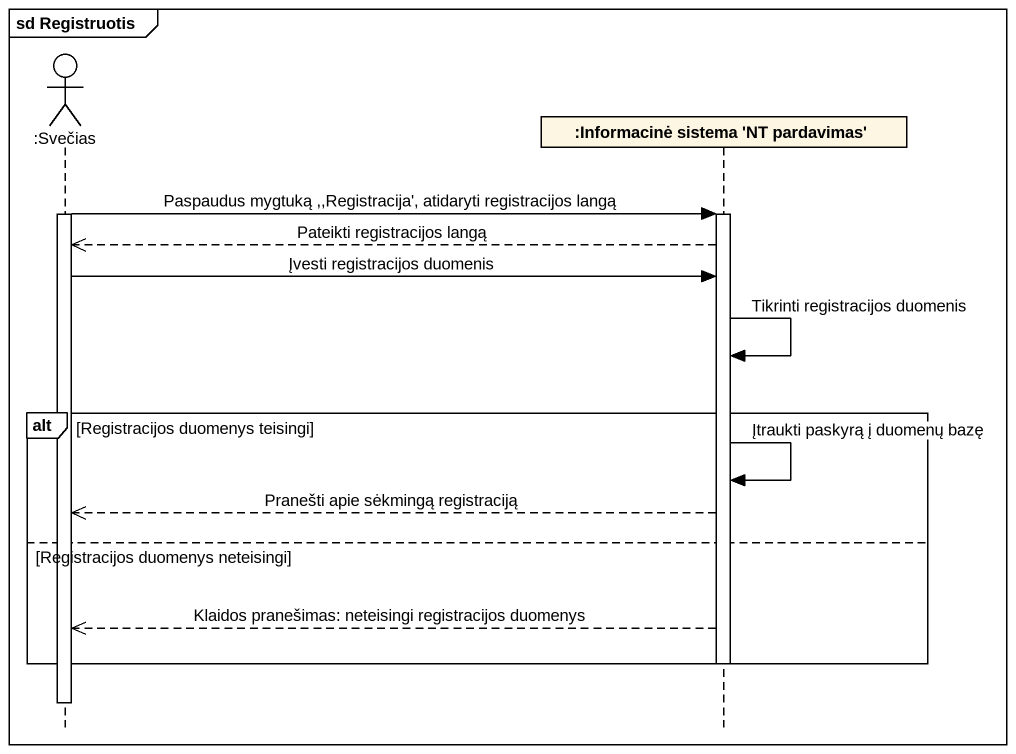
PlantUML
@startuml
mainframe sd Registruotis
hide footbox
actor ":Svečias" as Svečias
participant ":Informacinė sistema 'NT pardavimas'" as Informacinė_sistema_NT

activate Svečias
Svečias -> Informacinė_sistema_NT : Paspaudus mygtuką ,,Registracija', atidaryti registracijos langą
activate Informacinė_sistema_NT
Informacinė_sistema_NT -->> Svečias : Pateikti registracijos langą
Svečias -> Informacinė_sistema_NT : Įvesti registracijos duomenis
Informacinė_sistema_NT -> Informacinė_sistema_NT : Tikrinti registracijos duomenis
alt Registracijos duomenys teisingi
  Informacinė_sistema_NT -> Informacinė_sistema_NT : Įtraukti paskyrą į duomenų bazę
  Informacinė_sistema_NT -->> Svečias : Pranešti apie sėkmingą registraciją
else Registracijos duomenys neteisingi
  Informacinė_sistema_NT -->> Svečias : Klaidos pranešimas: neteisingi registracijos duomenys
end
deactivate Informacinė_sistema_NT
deactivate Svečias
@enduml
